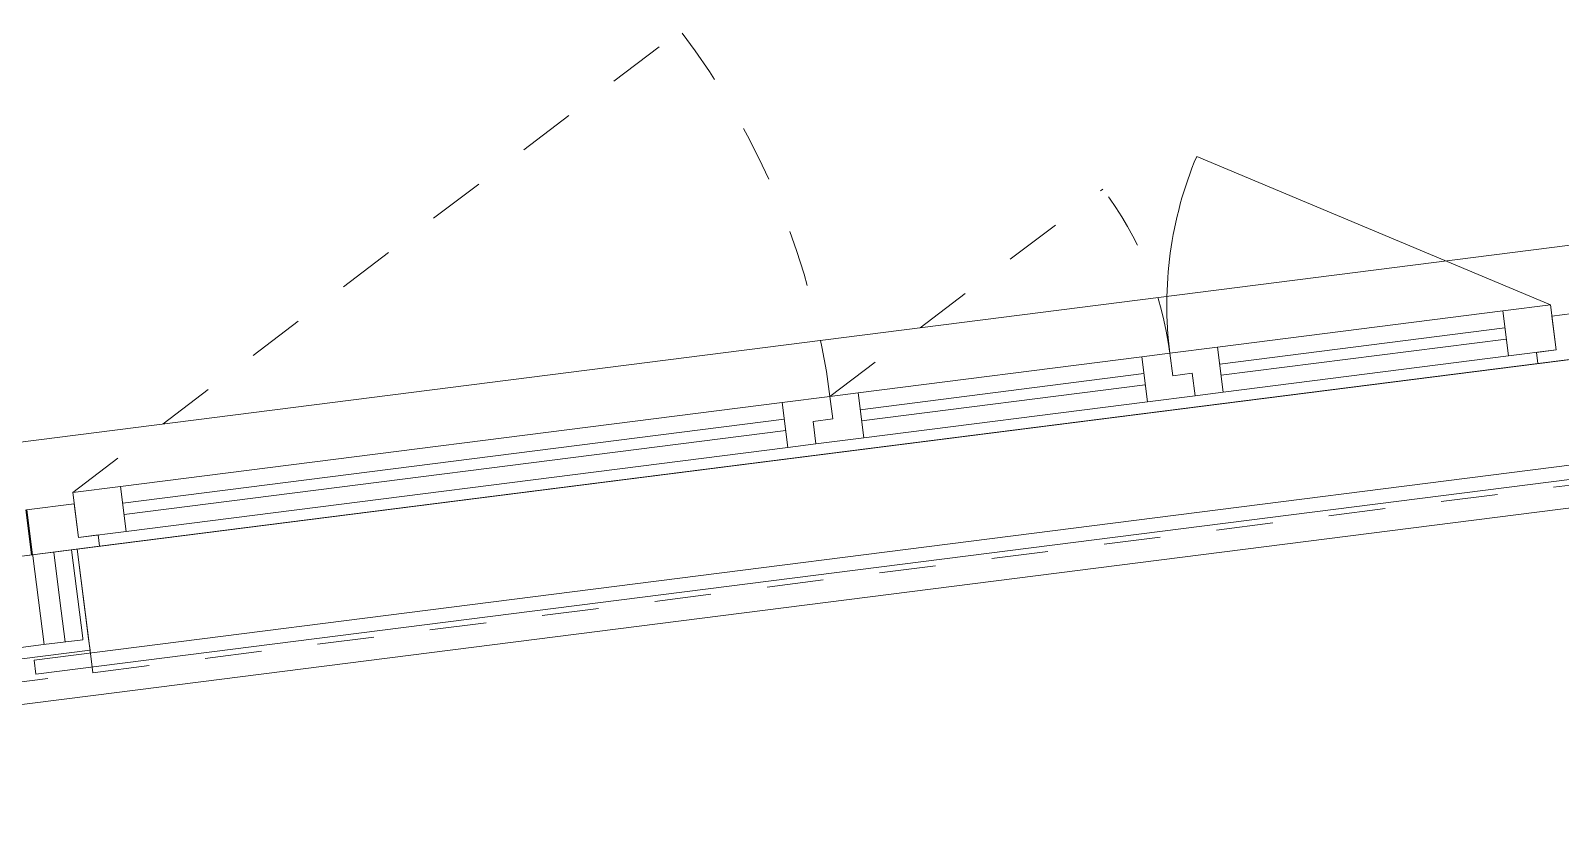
# Model space of a CAD drawing. Header units: metres. Extents: x 2713679.5 to 2713747.3, y 1226017.1 to 1226104.2.
# Drawn here: x 2713737.335 to 2713740.037, y 1226032.312 to 1226033.735 of the extents above; entities that cross this region are included whole.
import ezdxf

# ---------------------------------------------------------------- set-up
doc = ezdxf.new("R2010")
doc.units = ezdxf.units.M
doc.header["$MEASUREMENT"] = 0
doc.linetypes.add('Strich 2_1mm', pattern=[0.15, 0.1, -0.05])
doc.layers.add('plangrafiken', color=251, linetype='Continuous')
doc.layers.add('waende_stuetzen', color=250, linetype='Continuous')

msp = doc.modelspace()

# ---------------------------------------------------------------- linework, layer by layer
at = {"layer": 'plangrafiken', "color": 7, "linetype": 'Continuous', "lineweight": 13}
for p, q in [((2713740.159, 1226032.9811), (2713737.3416, 1226032.6235)), ((2713737.3448, 1226032.5987), (2713740.1622, 1226032.9563)), ((2713737.3416, 1226032.6235), (2713737.3448, 1226032.5987))]:
    msp.add_line(p, q, dxfattribs=at)
at = {"layer": 'waende_stuetzen', "color": 7, "linetype": 'Strich 2_1mm', "lineweight": 13}
for p, q in [((2713737.4099, 1226032.9195), (2713738.4828, 1226033.7348)), ((2713738.7467, 1226033.0891), (2713739.2284, 1226033.4552)), ((2713737.4452, 1226032.6014), (2713740.0642, 1226032.9338)), ((2713735.481, 1226032.3521), (2713737.4452, 1226032.6014))]:
    msp.add_line(p, q, dxfattribs=at)
at = {"layer": 'waende_stuetzen', "color": 7, "linetype": 'Continuous', "lineweight": 13}
for p, q in [((2713740.019, 1226033.2506), (2713739.3943, 1226033.5128)), ((2713740.0907, 1226033.3605), (2713737.313, 1226033.008)), ((2713740.0365, 1226033.152), (2713741.2617, 1226033.3075)), ((2713739.9347, 1226033.2399), (2713739.4312, 1226033.176)), ((2713740.019, 1226033.2506), (2713739.9347, 1226033.2399)), ((2713739.9347, 1226033.2399), (2713739.9447, 1226033.1605)), ((2713740.029, 1226033.1712), (2713740.019, 1226033.2506)), ((2713740.1058, 1226033.2415), (2713740.0215, 1226033.2308)), ((2713740.0215, 1226033.2308), (2713740.029, 1226033.1712)), ((2713739.9384, 1226033.2101), (2713739.435, 1226033.1463)), ((2713739.4375, 1226033.1264), (2713739.9409, 1226033.1903)), ((2713739.2973, 1226033.159), (2713738.7963, 1226033.0954)), ((2713739.3469, 1226033.1653), (2713739.2973, 1226033.159)), ((2713739.2973, 1226033.159), (2713739.3073, 1226033.0797)), ((2713739.4312, 1226033.176), (2713739.3469, 1226033.1653)), ((2713739.3469, 1226033.1653), (2713739.3519, 1226033.1256)), ((2713739.4413, 1226033.0967), (2713739.4312, 1226033.176)), ((2713739.4413, 1226033.0967), (2713739.9447, 1226033.1605)), ((2713739.9447, 1226033.1605), (2713740.029, 1226033.1712)), ((2713740.029, 1226033.1712), (2713739.9943, 1226033.1668)), ((2713739.9943, 1226033.1668), (2713739.9968, 1226033.147)), ((2713739.9968, 1226033.147), (2713740.1159, 1226033.1621)), ((2713737.4175, 1226032.8197), (2713740.0365, 1226033.152)), ((2713737.4572, 1226032.8247), (2713739.9968, 1226033.147)), ((2713739.3866, 1226033.13), (2713739.3519, 1226033.1256)), ((2713739.3917, 1226033.0904), (2713739.3866, 1226033.13)), ((2713739.301, 1226033.1293), (2713738.8001, 1226033.0657)), ((2713738.8026, 1226033.0458), (2713739.3036, 1226033.1094)), ((2713738.6624, 1226033.0784), (2713737.4942, 1226032.9302)), ((2713738.7467, 1226033.0891), (2713738.6624, 1226033.0784)), ((2713738.6624, 1226033.0784), (2713738.6724, 1226032.9991)), ((2713738.7963, 1226033.0954), (2713738.7467, 1226033.0891)), ((2713738.7517, 1226033.0495), (2713738.7467, 1226033.0891)), ((2713738.8064, 1226033.0161), (2713738.7963, 1226033.0954)), ((2713738.8064, 1226033.0161), (2713739.3073, 1226033.0797)), ((2713739.3073, 1226033.0797), (2713739.3917, 1226033.0904)), ((2713739.3917, 1226033.0904), (2713739.4413, 1226033.0967)), ((2713738.717, 1226033.0451), (2713738.7517, 1226033.0495)), ((2713738.6661, 1226033.0487), (2713737.498, 1226032.9004)), ((2713737.5005, 1226032.8806), (2713738.6687, 1226033.0288)), ((2713738.722, 1226033.0054), (2713738.717, 1226033.0451)), ((2713737.5043, 1226032.8508), (2713738.6724, 1226032.9991)), ((2713738.6724, 1226032.9991), (2713738.722, 1226033.0054)), ((2713738.722, 1226033.0054), (2713738.8064, 1226033.0161)), ((2713737.4942, 1226032.9302), (2713737.4099, 1226032.9195)), ((2713737.4099, 1226032.9195), (2713737.42, 1226032.8401)), ((2713737.5043, 1226032.8508), (2713737.4942, 1226032.9302)), ((2713737.4124, 1226032.8997), (2713737.3281, 1226032.889)), ((2713737.42, 1226032.8401), (2713737.4124, 1226032.8997)), ((2713737.4503, 1226032.5617), (2713740.0693, 1226032.8941)), ((2713737.42, 1226032.8401), (2713737.5043, 1226032.8508)), ((2713737.4547, 1226032.8445), (2713737.42, 1226032.8401)), ((2713737.4572, 1226032.8247), (2713737.4547, 1226032.8445)), ((2713735.4533, 1226032.5704), (2713737.4175, 1226032.8197)), ((2713737.3382, 1226032.8096), (2713737.4572, 1226032.8247)), ((2713735.486, 1226032.3125), (2713737.4503, 1226032.5617))]:
    msp.add_line(p, q, dxfattribs=at)
at = {"layer": 'waende_stuetzen', "color": 7, "linetype": 'Continuous', "lineweight": 35}
msp.add_line((2713737.3382, 1226032.8096), (2713737.3281, 1226032.889), dxfattribs=at)
at = {"layer": 'waende_stuetzen', "color": 7, "linetype": 'Continuous', "lineweight": 18}
for p, q in [((2713737.3382, 1226032.8096), (2713735.5327, 1226032.5805)), ((2713737.4175, 1226032.8197), (2713737.3382, 1226032.8096)), ((2713737.4076, 1226032.8184), (2713737.3382, 1226032.8096)), ((2713737.4175, 1226032.8197), (2713737.4076, 1226032.8184)), ((2713737.4274, 1226032.6622), (2713737.4076, 1226032.8184)), ((2713737.4427, 1226032.6213), (2713737.4175, 1226032.8197)), ((2713737.4377, 1226032.6609), (2713737.4175, 1226032.8197)), ((2713735.5528, 1226032.4217), (2713737.3583, 1226032.6509)), ((2713737.3583, 1226032.6509), (2713737.4278, 1226032.6597)), ((2713737.4274, 1226032.6622), (2713737.4278, 1226032.6597)), ((2713737.4402, 1226032.6411), (2713737.4377, 1226032.6609)), ((2713735.4759, 1226032.3918), (2713737.4402, 1226032.6411)), ((2713737.4452, 1226032.6014), (2713737.4427, 1226032.6213))]:
    msp.add_line(p, q, dxfattribs=at)
at = {"layer": 'waende_stuetzen', "color": 18, "linetype": 'Continuous', "lineweight": 0, "true_color": 0x000000}
for p, q in [((2713737.3392, 1226032.8079), (2713737.339, 1226032.8097)), ((2713737.3591, 1226032.651), (2713737.3392, 1226032.8079)), ((2713737.387, 1226032.7289), (2713737.3762, 1226032.8144)), ((2713737.3963, 1226032.6557), (2713737.387, 1226032.7289))]:
    msp.add_line(p, q, dxfattribs=at)
at = {"layer": 'waende_stuetzen', "color": 7, "linetype": 'Strich 2_1mm', "lineweight": 13}
for centre, radius in [((2713737.4099, 1226032.9195), 1.3475), ((2713738.7467, 1226033.0891), 0.605)]:
    msp.add_arc(centre, radius, 7.2326, 37.2326, dxfattribs=at)
at = {"layer": 'waende_stuetzen', "color": 7, "linetype": 'Continuous', "lineweight": 13}
msp.add_arc((2713740.019, 1226033.2506), 0.6775, 157.2326, 187.2326, dxfattribs=at)

doc.saveas('drawing.dxf')
